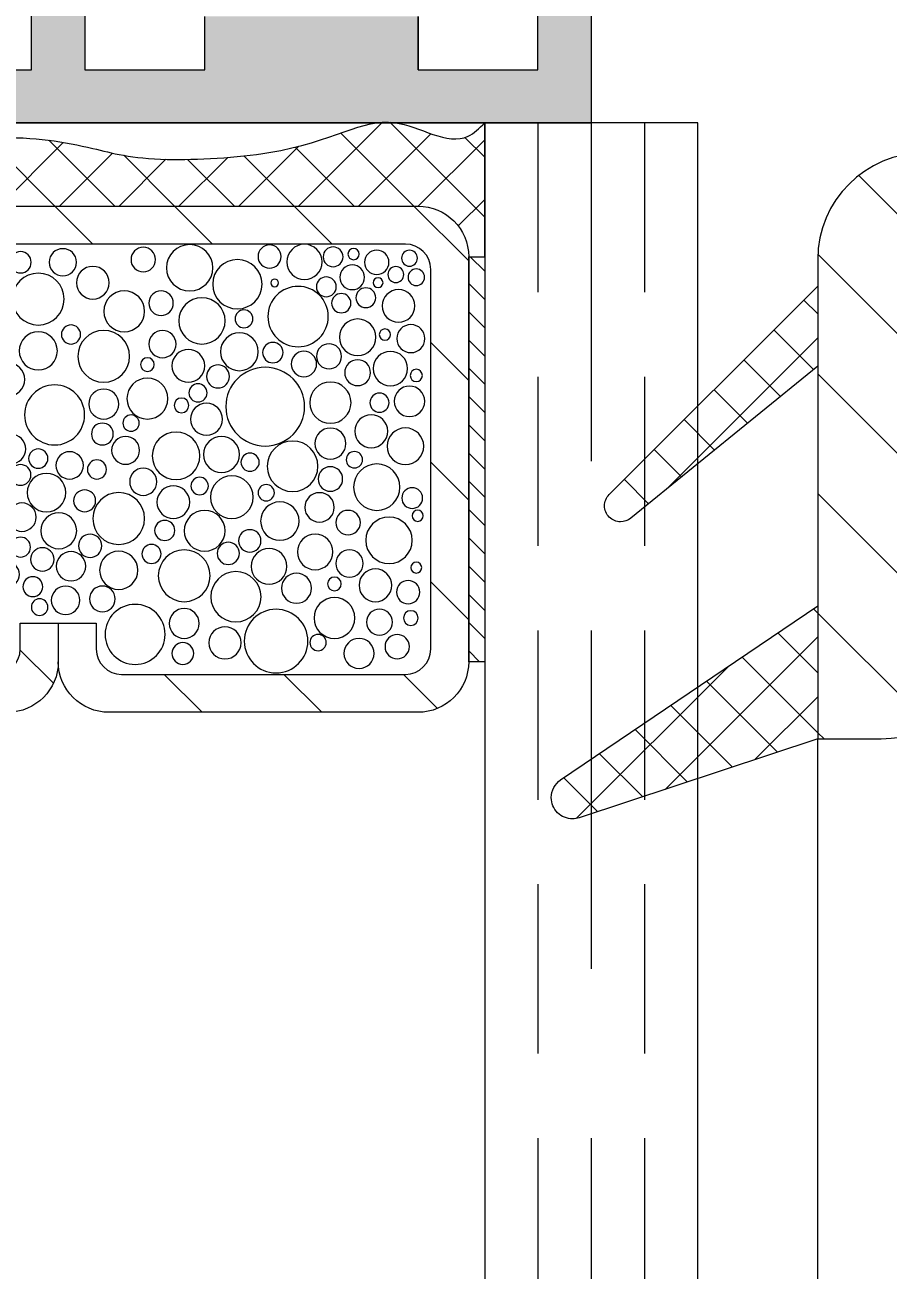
# Model space of a CAD drawing. Header units: millimetres. Extents: x -20000 to 230000, y -17405 to 25402.
# Drawn here: x 133588.12 to 133604.32, y -4200.24 to -4176.87 of the extents above; entities that cross this region are included whole.
import ezdxf

# ---------------------------------------------------------------- set-up
doc = ezdxf.new("R2010")
doc.units = ezdxf.units.MM
doc.header["$PDMODE"] = 35
doc.header["$PDSIZE"] = 0.5
doc.linetypes.add('CACHE', pattern=[9.524999999999999, 6.35, -3.175])
doc.layers.get('0').update_dxf_attribs({"lineweight": 13})
doc.layers.get('Defpoints').update_dxf_attribs({"true_color": 0xc2a584})
doc.layers.add('0 - Invisible', color=43, linetype='Continuous', lineweight=0, plot=False)
for name, color, linetype, lineweight in [('1 - Acier', 160, 'Continuous', 13), ('1 - Cotation', 32, 'Continuous', 13), ('1 - Joint', 7, 'Continuous', 13), ('1 - PVC', 7, 'Continuous', 13), ('1 - Silicone', 40, 'Continuous', 13), ('1 - Vitrage', 252, 'Continuous', 13)]:
    doc.layers.add(name, color=color, linetype=linetype, lineweight=lineweight)
doc.styles.add('Texte Poralu', font='tahomabd.ttf')
doc.dimstyles.new('100 - 1000', dxfattribs={"dimtxt": 15, "dimasz": 15, "dimexe": 5, "dimexo": 2.5, "dimgap": 8, "dimtad": 1, "dimdec": 1, "dimtxsty": 'Texte Poralu', "dimcen": 10, "dimazin": 0, "dimtfac": 1, "dimtdec": 1, "dimtmove": 0, "dimatfit": 3, "dimfxl": 1, "dimarcsym": 0})
doc.dimstyles.new('30 - 1000', dxfattribs={"dimtxt": 10, "dimasz": 10, "dimexe": 5, "dimexo": 2.5, "dimgap": 5, "dimtad": 1, "dimdec": 1, "dimtxsty": 'Texte Poralu', "dimcen": 5, "dimazin": 0, "dimtfac": 1, "dimtdec": 1, "dimtmove": 0, "dimatfit": 3, "dimfxl": 1, "dimarcsym": 0})
pattern_1 = [(45, (-2912.384163688289, -784.688370395525), (-0.561266007566822, 0.5612660075668221), []), (135, (-2912.384163688289, -784.688370395525), (-0.5612660075668221, -0.561266007566822), [])]

# ---------------------------------------------------------------- blocks, each defined once
blk = doc.blocks.new('*D953')
at = {"layer": 'Defpoints', "color": 0, "lineweight": -2, "transparency": 16777216}
blk.add_line((134840.0000000001, -3795.668358777184), (134875.9922766959, -3795.668358777184), dxfattribs=at)
at = {"layer": 'Defpoints', "color": 0, "transparency": 16777216}
for p in [(134837.5000000001, -3795.668358777184), (134837.5000000002, -3795.668358777184), (130000, -6005.668358777197)]:
    blk.add_point(p, dxfattribs=at)
at = {"layer": 'Defpoints', "color": 0, "transparency": 16777216, "insert": (134859.2461383481, -3785.463523317143), "char_height": 10, "attachment_point": 5, "style": 'Texte Poralu'}
blk.add_mtext('2210', dxfattribs=at)
blk = doc.blocks.new('*D954')
at = {"layer": 'Defpoints', "color": 0, "lineweight": -2, "transparency": 16777216}
blk.add_line((135120.0000000001, -3615.668358777184), (135155.9922766959, -3615.668358777184), dxfattribs=at)
at = {"layer": 'Defpoints', "color": 0, "transparency": 16777216}
for p in [(135117.5000000001, -3615.668358777184), (135117.5000000002, -3615.668358777184), (130000, -6005.668358777197)]:
    blk.add_point(p, dxfattribs=at)
at = {"layer": 'Defpoints', "color": 0, "transparency": 16777216, "insert": (135139.2461383481, -3605.460165358782), "char_height": 10, "attachment_point": 5, "style": 'Texte Poralu'}
blk.add_mtext('2390', dxfattribs=at)
blk = doc.blocks.new('*D955')
at = {"layer": 'Defpoints', "color": 0, "lineweight": -2, "transparency": 16777216}
blk.add_line((135420.0000000001, -3505.668358777199), (135455.9922766959, -3505.668358777199), dxfattribs=at)
at = {"layer": 'Defpoints', "color": 0, "transparency": 16777216}
for p in [(135417.5000000001, -3505.668358777199), (135417.5000000001, -3505.668358777199), (130000, -6005.668358777197)]:
    blk.add_point(p, dxfattribs=at)
at = {"layer": 'Defpoints', "color": 0, "transparency": 16777216, "insert": (135439.246138348, -3495.463523317158), "char_height": 10, "attachment_point": 5, "style": 'Texte Poralu'}
blk.add_mtext('2500', dxfattribs=at)
blk = doc.blocks.new('*D956')
at = {"layer": 'Defpoints', "color": 0, "lineweight": -2, "transparency": 16777216}
blk.add_line((134750.0000000001, -3805.668358777184), (134785.9922766962, -3805.668358777184), dxfattribs=at)
at = {"layer": 'Defpoints', "color": 0, "transparency": 16777216}
for p in [(134747.5000000001, -3805.668358777184), (134747.5000000005, -3805.668358777184), (130000, -6005.668358777197)]:
    blk.add_point(p, dxfattribs=at)
at = {"layer": 'Defpoints', "color": 0, "transparency": 16777216, "insert": (134769.2461383484, -3795.463523317144), "char_height": 10, "attachment_point": 5, "style": 'Texte Poralu'}
blk.add_mtext('2200', dxfattribs=at)
blk = doc.blocks.new('*D1790')
at = {"layer": '1 - Cotation', "color": 0, "lineweight": -2, "transparency": 16777216}
for p, q in [((133520.0000000001, -3805.668358777183), (133867.4999999999, -3805.668358777183)), ((133862.4999999999, -3820.668358777183), (133862.4999999999, -4391.267790660635)), ((133620, -4406.267790660635), (133867.4999999999, -4406.267790660635))]:
    blk.add_line(p, q, dxfattribs=at)
at = {"layer": '1 - Cotation', "color": 0, "transparency": 16777216}
for points in [[(133859.9999999999, -3820.668358777183), (133864.9999999999, -3820.668358777183), (133862.4999999999, -3805.668358777183)], [(133859.9999999999, -4391.267790660635), (133864.9999999999, -4391.267790660635), (133862.4999999999, -4406.267790660635)]]:
    blk.add_solid(points, dxfattribs=at)
at = {"layer": 'Defpoints', "color": 0, "transparency": 16777216}
for p in [(133517.5000000001, -3805.668358777183), (133617.5, -4406.267790660635), (133862.4999999999, -4406.267790660635)]:
    blk.add_point(p, dxfattribs=at)
at = {"layer": '1 - Cotation', "color": 0, "transparency": 16777216, "insert": (133846.9999999999, -4105.968074718888), "char_height": 15, "attachment_point": 5, "rotation": 90, "style": 'Texte Poralu'}
blk.add_mtext('H', dxfattribs=at)
blk = doc.blocks.new('Rehau - M86')
at = {"layer": '1 - PVC', "linetype": 'ByBlock'}
h = blk.add_hatch(dxfattribs=at)
h.set_pattern_fill('ANSI31', color=256, scale=0.5, style=0)
h.set_pattern_definition([(225, (-60, 0), (-1.122532015133644, 1.122532015133644), [])])
h.paths.add_polyline_path([(-46, 39.99474411166739), (-46, 36.00525588833261)], flags=17)
edge = h.paths.add_edge_path()
edge.add_ellipse((-1, -22), major_axis=(-0.7071067811921241, 0.707106781192124), ratio=0.9999999999842275, start_angle=134.9999999995482, end_angle=225.0000000004518, ccw=False)
edge.add_line((-1, -23), (-4.5, -23))
edge.add_ellipse((-4.5, -22.5), major_axis=(0.3535533905960619, 0.3535533905960619), ratio=0.9999999999842277, start_angle=134.9999999995482, end_angle=225.0000000004518, ccw=False)
edge.add_line((-5, -22.5), (-5, -20.29999999998836))
edge.add_line((-5, -20.29999999998836), (-2.69999999999709, -20.29999999998836))
edge.add_line((-2.69999999999709, -20.29999999998836), (-2.69999999999709, -16))
edge.add_ellipse((-3.69999999999709, -16), major_axis=(-0.7071067811882469, 0.707106781188247), ratio=0.999999999995193, start_angle=225.0000000001377, end_angle=314.9999999998623)
edge.add_line((-3.69999999999709, -15), (-8.311321888264501, -15))
edge.add_ellipse((-8.311321888264501, -16.5), major_axis=(-1.060660171791118, 1.060660171791119), ratio=0.999999999969725, start_angle=-45.00000000086733, end_angle=29.20892022759186)
edge.add_ellipse((-8.60000000000582, -16.41836086841067), major_axis=(0.8485281374378648, 0.8485281374378648), ratio=0.9999999999931847, start_angle=119.2089202271459, end_angle=160.0000000005443)
edge.add_line((-9.687569344445365, -16.92550278251292), (-9.468461064810981, -17.39538200449897))
edge.add_ellipse((-14, -19.50847331323894), major_axis=(3.53553390594986, 3.535533905949862), ratio=0.9999999999882672, start_angle=314.9999999996639, end_angle=340.0000000001348, ccw=False)
edge.add_line((-9, -19.50847331323894), (-9, -23))
edge.add_line((-9, -23), (-11.5, -23))
edge.add_line((-11.5, -23), (-11.18885338104155, -19.44357787136687))
edge.add_ellipse((-11.68695073008712, -19.40000000002328), major_axis=(0.3535533906137379, 0.3535533906137379), ratio=0.9999999998880984, start_angle=310.0000000002922, end_angle=405.0000000032057)
edge.add_line((-11.68695073008712, -18.90000000002328), (-25.21435921922966, -18.90000000002328))
edge.add_line((-25.21435921922966, -18.90000000002328), (-29.67437256508856, -18.5489893372287))
edge.add_line((-29.67437256508856, -18.5489893372287), (-30, -18.22336190228816))
edge.add_line((-30, -18.22336190228816), (-30.2781121028238, -18.50147400511196))
edge.add_line((-30.2781121028238, -18.50147400511196), (-46.42154090426629, -17.23095860442845))
edge.add_ellipse((-46.5, -18.22787593817338), major_axis=(0.7071067811943448, 0.7071067811943447), ratio=0.9999999999894165, start_angle=40.50000000001775, end_angle=134.9999999996968)
edge.add_line((-47.5, -18.22787593817338), (-47.5, -33.5))
edge.add_line((-47.5, -33.5), (-46, -33.5))
edge.add_line((-46, -33.5), (-46, -36.00525588833261))
edge.add_ellipse((-46.19999999999709, -36.00525588833261), major_axis=(-0.14142135623391, 0.1414213562339099), ratio=0.9999999998541926, start_angle=149.9999999951642, end_angle=225.0000000041771, ccw=False)
edge.add_line((-46.14823619098752, -36.19844105356606), (-47.24823619097879, -36.49318516528001))
edge.add_ellipse((-47.30000000000291, -36.29999999998836), major_axis=(0.1414213572516711, 0.1414213572516712), ratio=0.9999999973398075, start_angle=225.0000000762089, end_angle=240.00000006449142, ccw=False)
edge.add_ellipse((-47.30000000000291, -36.29999999998836), major_axis=(-0.1414213562423681, 0.1414213562423681), ratio=0.9999999999721166, start_angle=45.00000000079882, end_angle=134.9999999992012, ccw=False)
edge.add_line((-47.5, -36.29999999998836), (-47.5, -35.54999999998836))
edge.add_ellipse((-47.80000000000291, -35.54999999998836), major_axis=(0.2121320343639514, 0.2121320343639513), ratio=0.999999999920783, start_angle=314.9999999977306, end_angle=420.0000000006506)
edge.add_line((-47.87764571352454, -35.26022225210909), (-50.62940952254576, -35.99755514250137))
edge.add_ellipse((-50.5, -36.48051805567229), major_axis=(-0.3535533906139314, 0.3535533906139315), ratio=0.9999999999108365, start_angle=-30.00000000360394, end_angle=45.00000000255434)
edge.add_line((-51, -36.48051805567229), (-51, -39.51948194432771))
edge.add_ellipse((-50.5, -39.51948194432771), major_axis=(0.3535533906139314, 0.3535533906139314), ratio=0.9999999999108365, start_angle=134.9999999974457, end_angle=210.0000000036039)
edge.add_line((-50.62940952254576, -40.00244485749863), (-47.87764571352454, -40.73977774789091))
edge.add_ellipse((-47.80000000000291, -40.45000000001164), major_axis=(-0.2121320343639513, 0.2121320343639513), ratio=0.9999999999207831, start_angle=119.9999999993494, end_angle=225.0000000022694)
edge.add_line((-47.5, -40.45000000001164), (-47.5, -39.70000000001164))
edge.add_ellipse((-47.30000000000291, -39.70000000001164), major_axis=(0.1414213562524884, 0.1414213562524884), ratio=0.9999999999344461, start_angle=30.00000000313389, end_angle=134.999999998122, ccw=False)
edge.add_line((-47.24823619097879, -39.50681483471999), (-46.14823619098752, -39.80155894643394))
edge.add_ellipse((-46.19999999999709, -39.99474411166739), major_axis=(0.14142135623391, 0.14142135623391), ratio=0.9999999998541926, start_angle=314.9999999958229, end_angle=390.0000000048358, ccw=False)
edge.add_line((-46, -39.99474411166739), (-46, -43))
edge.add_line((-46, -43), (-47.5, -43))
edge.add_line((-47.5, -43), (-58.51763809019758, -40.04783277120441))
edge.add_ellipse((-58, -38.11598111863714), major_axis=(1.414213562388066, 1.414213562388067), ratio=0.9999999999619825, start_angle=134.9999999989109, end_angle=210.0000000010692, ccw=False)
edge.add_line((-60, -38.11598111863714), (-60, 38.11598111863714))
edge.add_ellipse((-58, 38.11598111863714), major_axis=(-1.414213562388067, 1.414213562388067), ratio=0.9999999999619822, start_angle=-30.000000001069225, end_angle=45.00000000108912, ccw=False)
edge.add_line((-58.51763809019758, 40.04783277120441), (-47.5, 43))
edge.add_line((-47.5, 43), (-46, 43))
edge.add_line((-46, 43), (-46, 39.99474411166739))
edge.add_ellipse((-46.19999999999709, 39.99474411166739), major_axis=(-0.141421356234328, 0.1414213562343279), ratio=0.9999999998736887, start_angle=149.9999999996747, end_angle=225.0000000036186, ccw=False)
edge.add_line((-46.14823619097297, 39.80155894643394), (-47.24823619097879, 39.50681483471999))
edge.add_ellipse((-47.30000000000291, 39.70000000001164), major_axis=(-0.1414213562524884, 0.1414213562524884), ratio=0.9999999999344462, start_angle=45.00000000187788, end_angle=149.9999999968662, ccw=False)
edge.add_line((-47.5, 39.70000000001164), (-47.5, 40.45000000001164))
edge.add_ellipse((-47.80000000000291, 40.45000000001164), major_axis=(0.2121320343639514, 0.2121320343639513), ratio=0.999999999920783, start_angle=314.9999999977306, end_angle=420.0000000006506)
edge.add_line((-47.87764571352454, 40.73977774789091), (-50.62940952254576, 40.00244485749863))
edge.add_ellipse((-50.5, 39.51948194432771), major_axis=(-0.3535533906139314, 0.3535533906139315), ratio=0.9999999999108365, start_angle=-30.00000000360394, end_angle=45.00000000255434)
edge.add_line((-51, 39.51948194432771), (-51, 36.48051805567229))
edge.add_ellipse((-50.5, 36.48051805567229), major_axis=(0.3535533906139314, 0.3535533906139314), ratio=0.9999999999108365, start_angle=134.9999999974457, end_angle=210.0000000036039)
edge.add_line((-50.62940952254576, 35.99755514250137), (-47.87764571352454, 35.26022225210909))
edge.add_ellipse((-47.80000000000291, 35.54999999998836), major_axis=(-0.2121320343639513, 0.2121320343639513), ratio=0.9999999999207831, start_angle=119.9999999993494, end_angle=225.0000000022694)
edge.add_line((-47.5, 35.54999999998836), (-47.5, 36.29999999998836))
edge.add_ellipse((-47.30000000000291, 36.29999999998836), major_axis=(-0.1414213562493122, 0.1414213562493121), ratio=0.9999999999975793, start_angle=-59.999999998552596, end_angle=45.00000000006929, ccw=False)
edge.add_line((-47.24823619097879, 36.49318516528001), (-46.14823619097297, 36.19844105356606))
edge.add_ellipse((-46.19999999999709, 36.00525588833261), major_axis=(0.141421356234328, 0.141421356234328), ratio=0.9999999998736885, start_angle=314.99999999638146, end_angle=390.0000000003254, ccw=False)
edge.add_line((-46, 36.00525588833261), (-46, 33.5))
edge.add_line((-46, 33.5), (-47.5, 33.5))
edge.add_line((-47.5, 33.5), (-47.5, 18.22787593817338))
edge.add_ellipse((-46.5, 18.22787593817338), major_axis=(-0.7071067811943446, 0.7071067811943447), ratio=0.9999999999894165, start_angle=45.0000000003032, end_angle=139.4999999999822)
edge.add_line((-46.42154090426629, 17.23095860442845), (-30.2781121028238, 18.50147400511196))
edge.add_line((-30.2781121028238, 18.50147400511196), (-30, 18.22336190228816))
edge.add_line((-30, 18.22336190228816), (-29.67437256508856, 18.5489893372287))
edge.add_line((-29.67437256508856, 18.5489893372287), (-25.21435921921511, 18.90000000002328))
edge.add_line((-25.21435921921511, 18.90000000002328), (-11.68695073008712, 18.90000000002328))
edge.add_ellipse((-11.68695073008712, 19.40000000002328), major_axis=(-0.3535533906133073, 0.3535533906133074), ratio=0.9999999999172023, start_angle=134.999999997628, end_angle=229.9999999987414)
edge.add_line((-11.188853381027, 19.44357787136687), (-11.5, 23))
edge.add_line((-11.5, 23), (-9, 23))
edge.add_line((-9, 23), (-9, 19.50847331323894))
edge.add_ellipse((-14, 19.50847331323894), major_axis=(-3.535533905949861, 3.53553390594986), ratio=0.9999999999882674, start_angle=199.9999999998652, end_angle=225.0000000003361, ccw=False)
edge.add_line((-9.468461064810981, 17.39538200449897), (-9.687569344445365, 16.92550278251292))
edge.add_ellipse((-8.60000000000582, 16.41836086841067), major_axis=(-0.8485281374378649, 0.8485281374378649), ratio=0.9999999999931846, start_angle=19.9999999994557, end_angle=60.79107977285408)
edge.add_ellipse((-8.311321888264501, 16.5), major_axis=(1.060660171791119, 1.060660171791119), ratio=0.999999999969725, start_angle=150.7910797724081, end_angle=225.0000000008673)
edge.add_line((-8.311321888264501, 15), (-3.69999999999709, 15))
edge.add_ellipse((-3.69999999999709, 16), major_axis=(0.7071067811882472, 0.7071067811882471), ratio=0.9999999999951927, start_angle=225.0000000001377, end_angle=314.9999999998623)
edge.add_line((-2.69999999999709, 16), (-2.69999999999709, 20.29999999998836))
edge.add_line((-2.69999999999709, 20.29999999998836), (-5, 20.29999999998836))
edge.add_line((-5, 20.29999999998836), (-5, 22.5))
edge.add_ellipse((-4.5, 22.5), major_axis=(-0.3535533905960621, 0.353553390596062), ratio=0.9999999999842275, start_angle=-45.00000000045179, end_angle=45.00000000045179, ccw=False)
edge.add_line((-4.5, 23), (-1, 23))
edge.add_ellipse((-1, 22), major_axis=(0.7071067811921238, 0.7071067811921239), ratio=0.9999999999842277, start_angle=314.99999999954815, end_angle=405.00000000045185, ccw=False)
edge.add_line((0, 22), (0, -22))
edge = h.paths.add_edge_path(flags=16)
edge.add_line((-2.69999999999709, 12.79999999998836), (-2.69999999999709, -12.79999999998836))
edge.add_line((-2.69999999999709, -12.79999999998836), (-4.19999999999709, -12.79999999998836))
edge.add_line((-4.19999999999709, -12.79999999998836), (-4.600000000005821, -12.79999999998836))
edge.add_line((-4.600000000005821, -12.79999999998836), (-4.600000000005821, -11.10929239919642))
edge.add_ellipse((-5.100000000005821, -11.10929239919642), major_axis=(0.3535533905960621, 0.353553390596062), ratio=0.9999999999842275, start_angle=314.9999999995482, end_angle=405.0000000004518)
edge.add_line((-5.100000000005821, -10.60929239919642), (-6.19999999999709, -10.60929239919642))
edge.add_line((-6.19999999999709, -10.60929239919642), (-6.19999999999709, -12.79999999998836))
edge.add_line((-6.19999999999709, -12.79999999998836), (-7.80000000000291, -12.79999999998836))
edge.add_line((-7.80000000000291, -12.79999999998836), (-7.80000000000291, -10.60929239919642))
edge.add_line((-7.80000000000291, -10.60929239919642), (-8.89999999999418, -10.60929239919642))
edge.add_ellipse((-8.89999999999418, -11.10929239919642), major_axis=(-0.3535533905960619, 0.3535533905960619), ratio=0.9999999999842277, start_angle=-45.00000000045184, end_angle=45.00000000045184)
edge.add_line((-9.39999999999418, -11.10929239919642), (-9.39999999999418, -12.96729565347778))
edge.add_ellipse((-8.30000000000291, -16.5), major_axis=(-2.616295090289926, 2.616295090289926), ratio=0.9999999997501818, start_angle=-27.70465537712132, end_angle=-10.41922157292278)
edge.add_line((-10.39999999999418, -13.45369075768394), (-10.39999999999418, -13.44591687317006))
edge.add_ellipse((-8.311321888264501, -16.5), major_axis=(2.616295090498981, 2.616295090498981), ratio=0.9999999999551596, start_angle=79.36810500502851, end_angle=119.2089202250607)
edge.add_ellipse((-8.60000000000582, -16.41836086841067), major_axis=(2.404163056184558, 2.404163056184558), ratio=0.9999999999801009, start_angle=119.2089202257699, end_angle=139.7515426134351)
edge.add_line((-11.98831512696052, -16.70000000001164), (-14.39999999999418, -16.70000000001164))
edge.add_line((-14.39999999999418, -16.70000000001164), (-14.39999999999418, -10.60929239919642))
edge.add_line((-14.39999999999418, -10.60929239919642), (-16, -10.60929239919642))
edge.add_line((-16, -10.60929239919642), (-16, -16.70000000001164))
edge.add_line((-16, -16.70000000001164), (-25.12792098381033, -16.70000000001164))
edge.add_line((-25.12792098381033, -16.70000000001164), (-26.64999999999418, -16.58020978351124))
edge.add_line((-26.64999999999418, -16.58020978351124), (-26.64999999999418, -13.95929239923134))
edge.add_ellipse((-30, -13.95929239923134), major_axis=(-2.36880771699234, 2.36880771699234), ratio=0.9999999999974665, start_angle=225.0000000000726, end_angle=314.9999999999274)
edge.add_ellipse((-30, -13.95929239923134), major_axis=(2.36880771699234, 2.36880771699234), ratio=0.9999999999974666, start_angle=45.00000000007257, end_angle=134.9999999999274)
edge.add_line((-33.35000000000582, -13.95929239923134), (-33.35000000000582, -16.05290834780317))
edge.add_line((-33.35000000000582, -16.05290834780317), (-48.03922954786685, -14.89684091042727))
edge.add_ellipse((-48, -14.39838224358391), major_axis=(0.3535533905894494, 0.3535533905894495), ratio=0.999999999973461, start_angle=134.9999999992397, end_angle=220.5000000002076, ccw=False)
edge.add_line((-48.5, -14.39838224358391), (-48.5, 14.39838224358391))
edge.add_ellipse((-48, 14.39838224358391), major_axis=(-0.3535533905894493, 0.3535533905894493), ratio=0.9999999999734612, start_angle=-40.50000000020759, end_angle=45.00000000076028, ccw=False)
edge.add_line((-48.03922954786685, 14.89684091042727), (-33.35000000000582, 16.05290834780317))
edge.add_line((-33.35000000000582, 16.05290834780317), (-33.35000000000582, 13.95929239923134))
edge.add_ellipse((-30, 13.95929239923134), major_axis=(-2.36880771699234, 2.36880771699234), ratio=0.9999999999974665, start_angle=45.00000000007257, end_angle=134.9999999999274)
edge.add_ellipse((-30, 13.95929239923134), major_axis=(2.36880771699234, 2.36880771699234), ratio=0.9999999999974666, start_angle=225.0000000000726, end_angle=314.9999999999274)
edge.add_line((-26.64999999999418, 13.95929239923134), (-26.64999999999418, 16.58020978351124))
edge.add_line((-26.64999999999418, 16.58020978351124), (-25.12792098379578, 16.70000000001164))
edge.add_line((-25.12792098379578, 16.70000000001164), (-16, 16.70000000001164))
edge.add_line((-16, 16.70000000001164), (-16, 10.60929239919642))
edge.add_line((-16, 10.60929239919642), (-14.39999999999418, 10.60929239919642))
edge.add_line((-14.39999999999418, 10.60929239919642), (-14.39999999999418, 16.70000000001164))
edge.add_line((-14.39999999999418, 16.70000000001164), (-11.98831512696052, 16.70000000001164))
edge.add_ellipse((-8.60000000000582, 16.41836086841067), major_axis=(-2.404163056184565, 2.404163056184565), ratio=0.9999999999800995, start_angle=40.24845738656494, end_angle=60.79107977423013)
edge.add_ellipse((-8.311321888264501, 16.5), major_axis=(-2.61629509049898, 2.61629509049898), ratio=0.9999999999551596, start_angle=60.79107977493928, end_angle=100.6318949949714)
edge.add_line((-10.39999999999418, 13.44591687317006), (-10.39999999999418, 13.45369075762574))
edge.add_ellipse((-8.30000000000291, 16.5), major_axis=(2.616295090405162, 2.616295090405162), ratio=0.9999999999488818, start_angle=190.4192215714094, end_angle=207.7046553724352)
edge.add_line((-9.39999999999418, 12.96729565347778), (-9.39999999999418, 11.10929239919642))
edge.add_ellipse((-8.89999999999418, 11.10929239919642), major_axis=(0.3535533905960621, 0.353553390596062), ratio=0.9999999999842275, start_angle=134.9999999995482, end_angle=225.0000000004518)
edge.add_line((-8.89999999999418, 10.60929239919642), (-7.80000000000291, 10.60929239919642))
edge.add_line((-7.80000000000291, 10.60929239919642), (-7.80000000000291, 12.79999999998836))
edge.add_line((-7.80000000000291, 12.79999999998836), (-6.19999999999709, 12.79999999998836))
edge.add_line((-6.19999999999709, 12.79999999998836), (-6.19999999999709, 10.60929239919642))
edge.add_line((-6.19999999999709, 10.60929239919642), (-5.100000000005821, 10.60929239919642))
edge.add_ellipse((-5.100000000005821, 11.10929239919642), major_axis=(-0.3535533905960619, 0.3535533905960619), ratio=0.9999999999842277, start_angle=134.9999999995482, end_angle=225.0000000004518)
edge.add_line((-4.600000000005821, 11.10929239919642), (-4.600000000005821, 12.79999999998836))
edge.add_line((-4.600000000005821, 12.79999999998836), (-4.19999999999709, 12.79999999998836))
edge.add_line((-4.19999999999709, 12.79999999998836), (-2.69999999999709, 12.79999999998836))
edge = h.paths.add_edge_path(flags=16)
edge.add_line((-28.25, 14.45929239923134), (-28.75, 13.95929239923134))
edge.add_line((-28.75, 13.95929239923134), (-28.30699953183648, 13.51629193103872))
edge.add_ellipse((-30, 13.95929239923134), major_axis=(1.237436867114472, 1.237436867114472), ratio=0.9999999999712863, start_angle=239.6635843831373, end_angle=300.33641561569965, ccw=False)
edge.add_line((-29.55699953183648, 12.26629193103872), (-30, 12.70929239923134))
edge.add_line((-30, 12.70929239923134), (-30.44300046816352, 12.26629193103872))
edge.add_ellipse((-30, 13.95929239923134), major_axis=(-1.237436867114472, 1.237436867114472), ratio=0.9999999999712861, start_angle=59.66358438430041, end_angle=120.3364156168627, ccw=False)
edge.add_line((-31.69300046816352, 13.51629193103872), (-31.25, 13.95929239923134))
edge.add_line((-31.25, 13.95929239923134), (-31.75, 14.45929239923134))
edge.add_line((-31.75, 14.45929239923134), (-31.75, 15.71663583285408))
edge.add_ellipse((-31.25, 15.71663583285408), major_axis=(0.3535533906229087, 0.3535533906229088), ratio=0.9999999999101233, start_angle=49.50000000256318, end_angle=134.9999999974252, ccw=False)
edge.add_line((-31.28922954786685, 16.21509449975565), (-30.82214247991215, 16.2518550492241))
edge.add_line((-30.82214247991215, 16.2518550492241), (-30.47284944205603, 15.84288544737501))
edge.add_ellipse((-30.16868705581874, 16.10266466671601), major_axis=(0.2828427124757077, 0.2828427124757077), ratio=0.9999999999774104, start_angle=175.5000000011237, end_angle=283.5000000021972)
edge.add_line((-29.82763099006843, 15.89366524084471), (-29.54661527001008, 16.35224121774081))
edge.add_line((-29.54661527001008, 16.35224121774081), (-28.78922954786685, 16.41184876678744))
edge.add_ellipse((-28.75, 15.91339009994408), major_axis=(-0.3535533905872667, 0.3535533905872666), ratio=0.9999999999868632, start_angle=225.0000000003764, end_angle=319.50000000017167, ccw=False)
edge.add_line((-28.25, 15.91339009994408), (-28.25, 14.45929239923134))
edge = h.paths.add_edge_path(flags=16)
edge.add_line((-28.30699953183648, -13.51629193103872), (-28.75, -13.95929239923134))
edge.add_line((-28.75, -13.95929239923134), (-28.25, -14.45929239923134))
edge.add_line((-28.25, -14.45929239923134), (-28.25, -15.91339009994408))
edge.add_ellipse((-28.75, -15.91339009994408), major_axis=(0.3535533905872667, 0.3535533905872668), ratio=0.999999999986863, start_angle=220.4999999998283, end_angle=314.99999999962364, ccw=False)
edge.add_line((-28.78922954786685, -16.41184876678744), (-29.54661527001008, -16.35224121774081))
edge.add_line((-29.54661527001008, -16.35224121774081), (-29.82763099006843, -15.89366524084471))
edge.add_ellipse((-30.16868705581874, -16.10266466671601), major_axis=(-0.2828427124757077, 0.2828427124757077), ratio=0.9999999999774103, start_angle=256.4999999978028, end_angle=364.4999999988763)
edge.add_line((-30.47284944205603, -15.84288544737501), (-30.82214247991215, -16.2518550492241))
edge.add_line((-30.82214247991215, -16.2518550492241), (-31.28922954786685, -16.21509449975565))
edge.add_ellipse((-31.25, -15.71663583285408), major_axis=(-0.3535533906229087, 0.3535533906229087), ratio=0.9999999999101236, start_angle=45.00000000257478, end_angle=130.4999999974369, ccw=False)
edge.add_line((-31.75, -15.71663583285408), (-31.75, -14.45929239923134))
edge.add_line((-31.75, -14.45929239923134), (-31.25, -13.95929239923134))
edge.add_line((-31.25, -13.95929239923134), (-31.69300046816352, -13.51629193103872))
edge.add_ellipse((-30, -13.95929239923134), major_axis=(1.237436867114472, 1.237436867114472), ratio=0.9999999999712863, start_angle=59.66358438313728, end_angle=120.3364156156996, ccw=False)
edge.add_line((-30.44300046816352, -12.26629193103872), (-30, -12.70929239923134))
edge.add_line((-30, -12.70929239923134), (-29.55699953183648, -12.26629193103872))
edge.add_ellipse((-30, -13.95929239923134), major_axis=(-1.237436867114472, 1.237436867114472), ratio=0.9999999999712861, start_angle=239.6635843843004, end_angle=300.33641561686267, ccw=False)
h.paths.add_polyline_path([(-49.69999999999709, 0.5), (-57.30000000000291, 0.5), (-57.30000000000291, 15.22540405637119), (-57.30000000000291, 23), (-49.69999999999709, 23)], flags=16)
edge = h.paths.add_edge_path(flags=16)
edge.add_line((-49.69999999999709, 24), (-57.30000000000291, 24))
edge.add_line((-57.30000000000291, 24), (-57.30000000000291, 37.57885222707409))
edge.add_line((-57.30000000000291, 37.57885222707409), (-53.19999999999709, 38.67744391603628))
edge.add_line((-53.19999999999709, 38.67744391603628), (-53.19999999999709, 36.48051805567229))
edge.add_ellipse((-50.5, 36.48051805567229), major_axis=(-1.909188309225151, 1.909188309225151), ratio=0.9999999999968202, start_angle=45.00000000009109, end_angle=120.0000000000855)
edge.add_line((-51.19881142178201, 33.87251832464244), (-49.69999999999709, 33.4709130146075))
edge.add_line((-49.69999999999709, 33.4709130146075), (-49.69999999999709, 24))
h.paths.add_polyline_path([(-49.69999999999709, -0.5), (-49.69999999999709, -23), (-57.30000000000291, -23), (-57.30000000000291, -15.22540405637119), (-57.30000000000291, -0.5)], flags=16)
edge = h.paths.add_edge_path(flags=16)
edge.add_line((-49.69999999999709, -24), (-49.69999999999709, -33.4709130146075))
edge.add_line((-49.69999999999709, -33.4709130146075), (-51.19881142178201, -33.87251832464244))
edge.add_ellipse((-50.5, -36.48051805567229), major_axis=(1.909188309225152, 1.909188309225152), ratio=0.9999999999968199, start_angle=59.99999999991445, end_angle=134.9999999999089)
edge.add_line((-53.19999999999709, -36.48051805567229), (-53.19999999999709, -38.67744391603628))
edge.add_line((-53.19999999999709, -38.67744391603628), (-57.30000000000291, -37.57885222707409))
edge.add_line((-57.30000000000291, -37.57885222707409), (-57.30000000000291, -24))
edge.add_line((-57.30000000000291, -24), (-49.69999999999709, -24))
blk = doc.blocks.new('*U846')
blk.add_blockref('Rehau - M86', (0, 200))
blk = doc.blocks.new('*U291')
at = {"layer": '1 - Acier'}
h = blk.add_hatch(dxfattribs=at)
h.set_pattern_fill('ANSI31', color=256, scale=0.5, style=0)
h.set_pattern_definition([(45, (-53.19801074219868, 0), (-1.122532015133644, 1.122532015133644), [])])
h.paths.add_polyline_path([(-1.1875, 10.3477518648142, -0.4142135623730951), (-0.7124999999941792, 9.872751864837483), (-0.7124999999941792, 9.38908773806179), (0, 9.38908773806179), (0, 10.11025186482584, 0.4142135623730951), (-0.9499999999970896, 11.06025186483748), (-6.75, 11.06025186483748, 0.4142135623730951), (-7.69999999999709, 10.11025186482584), (-7.69999999999709, 2.510251864849124, 0.4142135623730951), (-6.75, 1.560251864837483), (6.75, 1.560251864837483, 0.4142135623730951), (7.69999999999709, 2.510251864849124), (7.69999999999709, 10.11025186482584, 0.4142135623730951), (6.75, 11.06025186483748), (0.9499999999970896, 11.06025186483748, 0.4142135623730951), (0, 10.11025186482584), (0, 9.38908773806179), (0.7124999999941792, 9.38908773806179), (0.7124999999941792, 9.872751864837483, -0.4142135623730951), (1.1875, 10.3477518648142), (6.51249999999709, 10.3477518648142, -0.4142135623730951), (6.98750000000291, 9.872751864837483), (6.98750000000291, 2.747751864837483, -0.4142135623730951), (6.51249999999709, 2.272751864860766), (-6.51249999999709, 2.272751864860766, -0.4142135623730951), (-6.98750000000291, 2.747751864837483), (-6.98750000000291, 9.872751864837483, -0.4142135623730951), (-6.51249999999709, 10.3477518648142)])
at = {"layer": '1 - Silicone'}
h = blk.add_hatch(dxfattribs=at)
h.set_pattern_fill('ANSI31', color=256, scale=3, style=0)
h.set_pattern_definition([(135, (89.459622366252, 19.91780985944206), (0.2651650429449553, 0.2651650429449554), [])])
h.paths.add_polyline_path([(-8, 2.510251864849124), (-7.69999999999709, 2.510251864849124), (-7.69999999999709, 10.11025186482584), (-8, 10.11025186482584)])
h = blk.add_hatch(dxfattribs=at)
h.set_pattern_fill('ANSI31', color=256, scale=3, style=0)
h.set_pattern_definition([(45, (-89.459622366252, 19.91780985944206), (-0.2651650429449553, 0.2651650429449554), [])])
h.paths.add_polyline_path([(8, 10.11025186482584), (7.69999999999709, 10.11025186482584), (7.69999999999709, 2.510251864849124), (8, 2.510251864849124)])
h = blk.add_hatch(dxfattribs=at)
h.set_pattern_fill('ANSI37', color=256, scale=0.25, style=0)
h.set_pattern_definition([(45, (-53.19801074219868, 0), (-0.561266007566822, 0.5612660075668221), []), (135, (-53.19801074219868, 0), (-0.5612660075668221, -0.561266007566822), [])])
edge = h.paths.add_edge_path()
edge.add_arc((-6.749999999992724, 2.510251864841848), 0.9500000000043655, 179.9999999995612, 269.99999999956117, ccw=False)
edge.add_line((-7.69999999999709, 2.510251864849124), (-8, 2.510251864849124))
edge.add_line((-8, 2.510251864849124), (-8, 0))
edge.add_spline(control_points=[(-8, 0), (-7.749158888022066, 0.2996287426212803), (-7.065668919633026, 1.116054878686555), (-5.050182198901894, 0.7290615459787659), (-1.226558868540451, 0.1279857424087822), (0.4831784656707896, 0.4120076916296966), (1.645613551969291, 0.7486455142498016), (4.917681798557169, 0.5669472817680798), (6.112650846815086, -0.4317161049693823), (7.446598670867388, 0.541274897637777), (7.900112834409811, 0.09769838355714455), (8, 0)], knot_values=[0, 0, 0, 0, 1.112924404751499, 3.032488016889314, 5.381324647368125, 7.006547889452079, 8.100712161957654, 8.980185514189818, 10.78481852566003, 12.19025272182816, 12.5872383566303, 12.5872383566303, 12.5872383566303, 12.5872383566303], degree=3, periodic=0)
edge.add_line((8, -1.313833515139207e-16), (8, 2.510251864849124))
edge.add_line((8, 2.510251864849124), (7.69999999999709, 2.510251864849124))
edge.add_arc((6.749999999992724, 2.510251864841848), 0.9500000000043655, -89.99999999956123, 4.3877435018657707e-10, ccw=False)
edge.add_line((6.75, 1.560251864837483), (-6.75, 1.560251864837483))
at = {"layer": '0 - Invisible'}
for p, q in [((-8, 2.510251864849124), (-8, 0)), ((8, 2.510251864849124), (8, -1.307277034172193e-16))]:
    blk.add_line(p, q, dxfattribs=at)
at = {"layer": '1 - Acier'}
blk.add_lwpolyline([(0, 9.38908773806179), (0, 10.11025186482584, 0.414213562373095), (-0.9499999999970896, 11.06025186483748), (-6.75, 11.06025186483748, 0.414213562373095), (-7.69999999999709, 10.11025186482584), (-7.69999999999709, 2.510251864849124, 0.414213562373095), (-6.75, 1.560251864837483), (6.75, 1.560251864837483, 0.414213562373095), (7.69999999999709, 2.510251864849124), (7.69999999999709, 10.11025186482584, 0.414213562373095), (6.75, 11.06025186483748), (0.9499999999970896, 11.06025186483748, 0.414213562373095), (0, 10.11025186482584)], format="xyb", dxfattribs=at)
blk.add_lwpolyline([(0.7124999999941792, 9.38908773806179), (0.7124999999941792, 9.872751864837483, -0.414213562373095), (1.1875, 10.3477518648142), (6.51249999999709, 10.3477518648142, -0.414213562373095), (6.98750000000291, 9.872751864837483), (6.98750000000291, 2.747751864837483, -0.414213562373095), (6.51249999999709, 2.272751864860766), (-6.51249999999709, 2.272751864860766, -0.414213562373095), (-6.98750000000291, 2.747751864837483), (-6.98750000000291, 9.872751864837483, -0.414213562373095), (-6.51249999999709, 10.3477518648142), (-1.1875, 10.3477518648142, -0.414213562373095), (-0.7124999999941792, 9.872751864837483), (-0.7124999999941792, 9.38908773806179)], format="xyb", close=True, dxfattribs=at)
at = {"layer": '1 - PVC'}
for centre, radius in [((-3.704551276110578, 10.13459974146099), 0.1706840304579873), ((4.086012864951044, 9.723909323860426), 0.5965953680038724), ((-4.729942031975952, 10.08358506078366), 0.1304911944690592), ((-4.331740212684963, 9.965691577497637), 0.2186615354125711), ((-2.9942533528083, 9.836914076586254), 0.4350627535295644), ((-2.115735816900269, 9.827806057000998), 0.2860947211152762), ((-1.424754199746531, 10.03242908604443), 0.23174295410294), ((1.441539900013595, 9.597604605660308), 0.5630221853439252), ((2.33725677941402, 9.95569526887266), 0.2047352622431617), ((3.126904186618049, 9.7572517155495), 0.3023552766260995), ((5.642444611657993, 9.955695558921434), 0.2826706941264143), ((6.359018029499566, 9.827806057000998), 0.2288759560871696), ((-6.137497066985816, 9.444137261423748), 0.5630221853439252), ((-5.241780187585391, 9.8022279246361), 0.2047352622431617), ((-3.849088644201402, 9.547813578421483), 0.2933412438399373), ((4.87468716406147, 9.751072239887435), 0.153551232507084), ((-4.704349802937941, 9.597604895650875), 0.153551232507084), ((-4.322448524762876, 9.564384946745122), 0.159941097440524), ((-1.322386568615912, 9.572027053276543), 0.1491651863775305), ((-0.9640996455273125, 9.64876058039954), 0.1638331219848229), ((2.362849008452031, 9.392981576675083), 0.2815106643214449), ((5.181790057424223, 9.290669917187188), 0.3838787237936003), ((6.026323335448978, 9.367403734300751), 0.2427728045124336), ((-5.21618795854738, 9.239514232438523), 0.2815106643214449), ((-4.386974135530181, 8.961626380507369), 0.4350627535295644), ((-3.321527250576764, 8.959829485131195), 0.479233124035237), ((-2.397246909575188, 9.13720257289242), 0.3838787237936003), ((-1.655081691031228, 9.265092074812856), 0.2303274912864026), ((3.331837526406161, 8.89254573659855), 0.4718566315283974), ((6.61493732148665, 9.290669917187188), 0.1378062042965978), ((-1.092059505681391, 9.060469045769423), 0.286121301862599), ((-0.3498938587872544, 9.086046888143755), 0.1556669747409229), ((0.1363524961197982, 8.958157386281528), 0.2671750342862675), ((0.8273341132880887, 8.932579253916629), 0.241396616526147), ((-0.477853290605708, 8.702378382557072), 0.1863038658380646), ((2.362849008452031, 8.497754773590714), 0.4862459265646066), ((4.469553095346782, 8.732422394386958), 0.2818196533036593), ((5.949547505020746, 8.676800250192173), 0.3071028933647995), ((6.563753291746252, 8.8046897520544), 0.2186426451905882), ((-5.21618795854738, 8.344287429295946), 0.4862459265646066), ((-1.629489461993217, 8.523332905955613), 0.3071028933647995), ((-0.9640996455273125, 8.472177221206948), 0.2359395261562955), ((1.134437006650842, 8.395443404093385), 0.3582869231007635), ((3.954380619048607, 8.321133011661004), 0.3351559899443361), ((5.181790057424223, 8.65122240781784), 0.1279594318143609), ((-6.444599960363121, 8.241976059798617), 0.3582869231007635), ((-4.171716697979718, 8.227095487731276), 0.2791177461331245), ((-2.859523877559695, 8.382427108968841), 0.2228452763525326), ((-2.397246909575188, 8.49775506358128), 0.1279594318143609), ((0.2387201272504171, 8.318709586921614), 0.2756123009411156), ((5.463301150099142, 8.267553612182382), 0.2559188636287217), ((6.717304952602717, 8.344287719286513), 0.1023676311216377), ((-3.535752278345171, 7.988507714733714), 0.2815984581081064), ((-2.115735816900269, 8.114086267945822), 0.2559188636287217), ((-0.2987102574115852, 8.190820085059386), 0.2200702266678735), ((1.748642793376348, 8.08850842557149), 0.1791434615503249), ((3.189364977821242, 8.077753517689416), 0.2094311075041148), ((4.819023803225718, 8.050400777196046), 0.333805417815091), ((6.205466368643101, 7.832729421847034), 0.4350627535295644), ((-5.830394173623063, 7.93504108133493), 0.1791434615503249), ((-2.79809549608035, 7.68063964281464), 0.3971609110899639), ((-1.373570598356309, 7.679262077610474), 0.4350627535295644), ((-0.7081807818904053, 7.960619213699829), 0.1863042777245166), ((0.008393064315896481, 7.653684235236142), 0.3366046100935174), ((0.5970070503390161, 7.93504108133493), 0.2186426451905882), ((2.74672730389284, 7.653683945187367), 0.3838787237934866), ((3.592520993843209, 7.843158845498692), 0.2104071936765576), ((-6.444599960363121, 7.27001572959125), 0.4862463549151244), ((-5.53449759731302, 7.571228680782951), 0.2767394945523292), ((-4.832309663106571, 7.500216600950807), 0.3838787237934866), ((-4.218175137764774, 7.727159267175011), 0.1299664162407809), ((1.134437006650842, 7.423483073827811), 0.4862463549151244), ((1.996931690897327, 7.647097596054664), 0.1894763028313595), ((4.157249139272608, 7.47180047078291), 0.3608901064208443), ((5.437709349411307, 7.500216600950807), 0.2303270629358849), ((-3.886255396006163, 7.117213119461667), 0.4350627535295644), ((-2.141327617588104, 7.346749256714247), 0.2303270629358849), ((-0.6825889812025707, 7.397905231453478), 0.2671755278788019), ((4.902132789895404, 7.214644779072842), 0.276379983369832), ((-5.420923649144243, 6.963080751127563), 0.3071033217153172), ((-0.2219344269833528, 6.937502908753231), 0.3619205064893056), ((0.4946389908727724, 7.090970252989791), 0.2062435416014411), ((2.158113317855168, 7.116548095364124), 0.3071033217153172), ((3.256471613014583, 7.021778010268463), 0.400980866707926), ((5.975139305708581, 6.835191249207128), 0.4350623251790466), ((6.742896753290552, 7.372327389079146), 0.1054638133756591), ((-2.951408347231336, 6.556981076748343), 0.6020465559035129), ((-2.227172892075032, 6.892002234148094), 0.1318541994003092), ((-1.60389766129083, 6.681723904970568), 0.4350623251790466), ((-1.015283675253158, 6.937502908753231), 0.1791434615504386), ((3.9012115157675, 6.939520133717451), 0.1532058727340186), ((6.640529122174485, 7.039814568241127), 0.1948857575772109), ((-5.983945406129351, 6.579412245482672), 0.2557790037435552), ((-0.7081807818904053, 6.604990087857004), 0.1948857575772109), ((1.59509156087006, 6.732879589719232), 0.2557790037435552), ((2.651479486492462, 6.813138493278529), 0.1641885285907497), ((4.396252001519315, 6.443177703855326), 0.4744361557911534), ((5.105014226995991, 6.681723904970568), 0.2303270629358849), ((-6.546967591479188, 6.323633241758216), 0.2571943040343269), ((-5.113820327431313, 6.374789216497447), 0.23174295410294), ((-4.47402274000342, 6.528256560734008), 0.2303270629358849), ((0.2131283265480306, 6.425944901246112), 0.2571938778071938), ((0.7249664821574697, 6.502678718359675), 0.1791434615504386), ((2.209297347595566, 6.246899714635219), 0.4469304678795466), ((3.061862370930612, 6.22275853951578), 0.337742012793532), ((-3.968331972893793, 6.23294094656012), 0.1887313055500331), ((-0.8873242434492568, 6.119010212772992), 0.2756125910329357), ((-0.375485659489641, 6.298055399383884), 0.1809598086996435), ((1.262396438454743, 6.144588055147324), 0.2609819688968519), ((3.598715452477336, 6.366909478529124), 0.170778152640939), ((5.556164380570408, 6.320589509210549), 0.1540978381924135), ((6.512569690356031, 6.067854237975553), 0.3442194640872885), ((-4.704349802937941, 6.016698553226888), 0.1378060966446493), ((-2.064552215510048, 5.88880905136466), 0.3664117266817788), ((-1.399162399044144, 5.965542578487657), 0.1618488378225483), ((5.105014226995991, 6.016698553226888), 0.2917816469250122), ((5.872771674592514, 5.786497391876765), 0.3091993208051624), ((-6.137497066985816, 5.479562413413078), 0.5630221853439252), ((-5.241780187585391, 5.837653076625429), 0.2047352622431617), ((-3.870769249391742, 5.649349264160264), 0.3699154485080606), ((-0.06838276612688787, 5.479562413413078), 0.5630221853439252), ((0.8273341132880887, 5.837653076625429), 0.2047352622431617), ((2.781046912888996, 5.559704151150072), 0.2986839400837198), ((3.882628139865119, 5.323911548708566), 0.7389233036374208), ((-4.704349802937941, 5.633030047640204), 0.153551232507084), ((-2.983929255104158, 5.562898631789722), 0.2770954557032161), ((-1.040875475955545, 5.607451915275306), 0.2201093012692652), ((1.364764497935539, 5.633030047640204), 0.153551232507084), ((5.105014226995991, 5.249361252004746), 0.3872722664144502), ((-5.21618795854738, 5.274939384369645), 0.2815106643214449), ((-4.370971784053836, 4.975713158666622), 0.4350627535295644), ((-2.397246909575188, 5.17262772488175), 0.3838787237936003), ((-1.527121830862598, 5.249361252004746), 0.3091993208051624), ((0.8529263423261, 5.274939384369645), 0.2815106643214449), ((1.671867391298292, 5.17262772488175), 0.3838787237936003), ((2.311664978726185, 5.300517226743978), 0.1378060966446493), ((6.026323335448978, 5.249361252004746), 0.1791430331998072), ((6.589345092434087, 5.223783409630414), 0.2861213537115745), ((-3.243580312817357, 4.9579438600922), 0.3418810529800306), ((2.622055807965808, 5.065358271676814), 0.1704230043335194), ((-0.938507844824926, 4.814537061669398), 0.3091993208051624), ((2.996820555301383, 4.757090889674146), 0.2163009530602672), ((5.61685238260543, 4.68664755980717), 0.2427727128522347), ((6.231058597681113, 4.609913742635399), 0.3236971775936311), ((-5.21618795854738, 4.379712581285276), 0.4862459265646066), ((-3.795403336058371, 4.547453097504331), 0.2018763355555447), ((-1.629489461993217, 4.558758057886735), 0.3071028933647995), ((0.8529263423261, 4.379712581285276), 0.4862459265646066), ((2.439624838880263, 4.558758057886735), 0.3071028933647995), ((4.608928414585534, 4.523694147734204), 0.2385236552073018), ((6.717304952602717, 4.737803244555835), 0.1144380428609179), ((-6.444599960363121, 4.277401211787947), 0.3582869231007635), ((-3.07942715898389, 3.916942480660509), 0.6303294889695862), ((-2.397246909575188, 4.533180215512402), 0.1279594318143609), ((-0.375485659489641, 4.277401211787947), 0.3582869231007635), ((1.671867391298292, 4.533180215512402), 0.1279594318143609), ((3.39842795667937, 4.293691541446606), 0.3549027851979092), ((4.026133098173887, 4.309264634590363), 0.1920535013713769), ((5.079422426308156, 4.379712581285276), 0.2359395890329825), ((-4.163973624701612, 3.994408636237495), 0.3807645178774328), ((-2.115735816900269, 4.149511419935152), 0.2559188636287217), ((1.953378483973211, 4.149511419935152), 0.2559188636287217), ((5.61685238260543, 4.021621918072924), 0.3433143821181857), ((6.61493732148665, 4.047200050437823), 0.2634507176108702), ((-5.830394173623063, 3.97046623332426), 0.1791434615503249), ((-1.373570598356309, 3.714687229541596), 0.4350627535295644), ((0.2387201272504171, 3.97046623332426), 0.1791434615503249), ((2.69554370251717, 3.714687229541596), 0.4350627535295644), ((4.499492978735361, 3.632633703469764), 0.5666972293700361), ((6.128690966565046, 3.97046623332426), 0.1055147284599594), ((-6.444599960363121, 3.30544088158058), 0.4862463549151244), ((-4.832309663106571, 3.535641752940137), 0.3838787237934866), ((-0.375485659489641, 3.30544088158058), 0.4862463549151244), ((1.236804637766909, 3.535641752940137), 0.3838787237934866), ((3.484117967775092, 3.675759192148689), 0.1674285200812467), ((6.384609830187401, 3.433330383442808), 0.3071028933646858), ((-3.879544732451905, 3.117324044811539), 0.4219539562993267), ((-2.141327617588104, 3.382174408703577), 0.2303270629358849), ((1.927786683270824, 3.382174408703577), 0.2303270629358849), ((5.309749489242677, 3.382174408703577), 0.1809602327496846), ((-5.420923649144243, 2.998505903058685), 0.3071033217153172), ((0.6481906517292373, 2.998505903058685), 0.3071033217153172), ((3.360228795092553, 3.026281346479664), 0.4631901307601599), ((5.770404043461895, 3.279862749215681), 0.1863043573527316), ((-2.778479710395914, 3.144277475221315), 0.1121041950472819), ((-2.213751565024722, 2.942825539706973), 0.2027216166904365), ((-1.60389766129083, 2.717149056959897), 0.4350623251790466), ((2.46521663958265, 2.717149056959897), 0.4350623251790466), ((4.060202620690688, 3.001524121500552), 0.07247477959026583), ((5.028238396567758, 3.075239720230456), 0.1863042777245166), ((5.514484751489363, 2.89619424357079), 0.2317433478286518), ((6.000731106396415, 2.998505903058685), 0.09225758446010592), ((6.717304952602717, 2.89619424357079), 0.1556669747410257), ((-5.983945406129351, 2.614837397472002), 0.2557790037435552), ((-3.242547903035302, 2.856374907307327), 0.1705832651466646), ((-2.695370723726228, 2.665704343962716), 0.3427093886289571), ((-0.7081807818904053, 2.614837397472002), 0.1998345246477051), ((0.08516889474412892, 2.614837397472002), 0.2557790037435552), ((4.618736307427753, 2.607205417181831), 0.330207592204367), ((5.975139305708581, 2.614837397472002), 0.2288759560871696), ((6.333426228811732, 2.845038558822125), 0.1492033859373313), ((-5.102950312546454, 2.466648268920835), 0.1249587126026353), ((-4.47402274000342, 2.563681712723337), 0.2303270629358849), ((-3.576532464358024, 2.47403550540912), 0.1654692380745701), ((1.59509156087006, 2.563681712723337), 0.2303270629358849), ((3.964704716752749, 2.506379621918313), 0.2172924322320502), ((5.156198256736388, 2.512525737984106), 0.186304357352841), ((6.589345092434087, 2.538103580358438), 0.1492039024407745), ((5.540076980527374, 2.461370053235441), 0.1055147284599594)]:
    blk.add_circle(centre, radius, dxfattribs=at)
at = {"layer": '1 - Silicone'}
for points in [[(-8, 10.11025186482584), (-7.69999999999709, 10.11025186482584), (-7.69999999999709, 2.510251864849124), (-8, 2.510251864849124)], [(8, 10.11025186482584), (7.69999999999709, 10.11025186482584), (7.69999999999709, 2.510251864849124), (8, 2.510251864849124)]]:
    blk.add_lwpolyline(points, close=True, dxfattribs=at)
blk.add_open_spline([(-8, 0), (-7.749158888022066, 0.2996287426212803), (-7.065668919633026, 1.116054878686555), (-5.050182198901894, 0.7290615459787659), (-1.226558868540451, 0.1279857424087822), (0.4831784656707896, 0.4120076916296966), (1.645613551969291, 0.7486455142498016), (4.917681798557169, 0.5669472817680798), (6.112650846815086, -0.4317161049693823), (7.446598670867388, 0.541274897637777), (7.900112834409811, 0.09769838355714455), (8, 0)], degree=3, knots=[0, 0, 0, 0, 1.112924404751499, 3.032488016889314, 5.381324647368125, 7.006547889452079, 8.100712161957654, 8.980185514189818, 10.78481852566003, 12.19025272182816, 12.5872383566303, 12.5872383566303, 12.5872383566303, 12.5872383566303], dxfattribs=at)
blk = doc.blocks.new('Rehau - Doucine 16.5x18')
at = {"layer": '1 - Joint', "linetype": 'ByBlock'}
h = blk.add_hatch(dxfattribs=at)
h.set_pattern_fill('ANSI37', color=256, scale=0.25, style=0)
h.set_pattern_definition(pattern_1)
h.paths.add_polyline_path([(-8.50000000000091, 15.5), (-8.50000000000091, 18), (-12.97440279778539, 19.47977011835519, 0.08001909372935286), (-13.10000000000036, 19.5, 0.4142135623730951), (-13.50000000000091, 19.09999999999991, 0.2487699381560555), (-13.32437368451883, 18.76885584755973)])
h = blk.add_hatch(dxfattribs=at)
h.set_pattern_fill('ANSI37', color=256, scale=0.25, style=0)
h.set_pattern_definition(pattern_1)
h.paths.add_polyline_path([(-8.50000000000091, 9.5), (-8.50000000000091, 11), (-12.01064041157342, 13.85695043761029, 0.6317989102153458), (-12.50000000000045, 13.62426406871191, 0.1989123673792611), (-12.41213203435655, 13.41213203435609)])
at = {"layer": '1 - PVC', "linetype": 'ByBlock'}
h = blk.add_hatch(dxfattribs=at)
h.set_pattern_fill('ANSI31', color=256, scale=0.5, style=0)
h.set_pattern_definition([(45, (-2912.384163688289, -784.688370395525), (-1.122532015133644, 1.122532015133644), [])])
h.paths.add_polyline_path([(-3.000000000000455, 7, -0.4142135623732283), (-2.5, 6.5), (-2.499999999999545, 0), (0, 0), (-4.547473508864641e-13, -1.500000000000114), (0.6561773323446687, -1.5, -0.5205670505521569), (1.313962166894271, -2.439414100327667), (0.1999999999989086, -5.5, 0.3811307581006518), (-0.6000000000003638, -6.397056274847273, 0.4142135623735745), (0.3029437251507261, -7.300000000000068), (0.9421511476994056, -7.300000000000068, 0.2852788825171162), (2.286756852013241, -6.464857503474832), (3.999999999999091, -2.999999999999773), (3.999999999999091, 0.3499546541038399), (8, 1.13686837721616e-13), (7.999999999999545, 5, 0.3799006046681088), (3.591390912251427, 9.964902495408069, -0.2727363566404614), (-2.87014754928623, 14.88797941848509, 0.3048489699458664), (-7.5, 18), (-8.50000000000091, 18), (-8.50000000000091, 15.5), (-8.50000000000091, 11), (-8.50000000000091, 9.5), (-8.50000000000091, 9, 0.4142135623729952), (-6.499999999999545, 7)])
h.paths.add_polyline_path([(-6.700000000000273, 8.800000000000068), (-6.700000000000273, 16.09838667696624, -0.2370242116949347), (-4.536894431543715, 14.20830682783026, 0.1067883269849329), (-2.200000000000273, 10.79224976384876), (-2.200000000000273, 8.800000000000182)], flags=16)
h.paths.add_polyline_path([(-0.7000000000002728, 9.625789604116108, 0.1117876743847759), (3.378490183840768, 8.177537597061132, -0.3799006046680456), (6.199999999999818, 5), (6.199999999999818, 1.800000000000182), (-0.7000000000002728, 1.800000000000296), (-0.7000000000007276, 4, 1), (-0.7000000000007276, 4.999999999999545)], flags=16)
at = {"layer": '1 - Joint', "linetype": 'ByBlock'}
for points in [[(-8.50000000000091, 18), (-12.97440279778539, 19.47977011835519, 0.08001909372935286), (-13.10000000000036, 19.5, 0.414213562373095), (-13.50000000000091, 19.09999999999991, 0.2487699381560556), (-13.32437368451883, 18.76885584755973), (-8.50000000000091, 15.5)], [(-8.50000000000091, 11), (-12.01064041157315, 13.85695043761007, 0.1724541519307298), (-12.20000000000027, 13.92426406871164, 0.414213562373095), (-12.50000000000045, 13.62426406871191, 0.1989123673792611), (-12.41213203435655, 13.41213203435609), (-8.50000000000091, 9.5)]]:
    blk.add_lwpolyline(points, format="xyb", dxfattribs=at)
at = {"layer": '1 - PVC', "linetype": 'ByBlock'}
blk.add_lwpolyline([(-2.5, 0), (-2.500000000000455, 6.5, 0.414213562373095), (-3.000000000000455, 7), (-6.499999999999545, 6.999999999998863, -0.414213562373095), (-8.50000000000091, 9), (-8.50000000000091, 9.5), (-8.50000000000091, 11), (-8.50000000000091, 15.5), (-8.50000000000091, 18), (-7.5, 18.00000000000034, -0.3048489699458998), (-2.87014754928623, 14.88797941848509, 0.2727363566404615), (3.591390912251882, 9.964902495407728, -0.3799006046680661), (7.999999999999545, 5), (7.999999999999545, 0)], format="xyb", dxfattribs=at)
blk = doc.blocks.new('*U289')
at = {"layer": '1 - PVC', "linetype": 'ByBlock', "lineweight": -2}
h = blk.add_hatch(color=0, dxfattribs=at)
h.dxf.hatch_style = 1
h.paths.add_polyline_path([(-2.75, -4), (-0.5, -4), (-0.5, 0), (0.5, 0), (0.5, -4), (2.75, -4), (2.75, -3), (6.75, -3), (6.75, -4), (9, -4), (9, 0), (10, 0), (10, -5), (-10, -5), (-10, 0), (-9, 0), (-9, -4), (-6.75, -4), (-6.750000000000001, -3), (-2.75, -3)])
at = {"layer": '1 - PVC', "color": 0, "linetype": 'ByBlock', "lineweight": -2}
for p, q in [((-0.5, -4), (-0.5, 0)), ((-0.5, -4), (-0.5, 0)), ((0.5, 0), (0.5, -4)), ((0.5, 0), (0.5, -4)), ((9, -4), (9, 0)), ((9, -4), (9, 0)), ((10, 0), (10, -5)), ((10, 0), (10, -5)), ((2.75, -4), (2.75, -3)), ((2.75, -4), (2.75, -3)), ((6.75, -3), (6.75, -4)), ((6.75, -4), (6.75, -3)), ((-2.75, -4), (-0.5, -4)), ((-2.75, -4), (-0.5, -4)), ((0.5, -4), (2.75, -4)), ((0.5, -4), (2.75, -4)), ((6.75, -4), (9, -4)), ((6.75, -4), (9, -4)), ((10, -5), (-10, -5)), ((10, -5), (-10, -5)), ((-10, -5), (10, -5))]:
    blk.add_line(p, q, dxfattribs=at)
blk = doc.blocks.new('*U847')
at = {"layer": '1 - PVC'}
blk.add_line((-8.50000000000091, 18), (-8.50000000000141, 158.9999999999998), dxfattribs=at)
at = {"layer": '1 - Vitrage', "linetype": 'CACHE', "ltscale": 0.5}
for p, q in [((-13.74999999999868, 170.5611247505094), (-13.74999999999272, 6.437745154438517)), ((-11.74999999999868, 170.5611247505094), (-11.74999999999272, 6.437745154438517))]:
    blk.add_line(p, q, dxfattribs=at)
at = {"layer": '1 - Vitrage', "linetype": 'CACHE'}
blk.add_line((-12.74999999999868, 170.5611247505094), (-12.74999999999272, 6.437745154438517), dxfattribs=at)
at = {"layer": '1 - Vitrage'}
blk.add_lwpolyline([(-10.74999999999868, 170.5611247505094), (-14.74999999999868, 170.5611247505094), (-14.74999999999272, 6.437745154438517), (-10.74999999999272, 6.437745154438517)], close=True, dxfattribs=at)
at = {"xscale": -1, "rotation": 180}
for name, p in [('Rehau - Doucine 16.5x18', (-5.003745152546038e-13, 177)), ('*U291', (-22.75000000000141, 170.5611247505096))]:
    blk.add_blockref(name, p, dxfattribs=at)
blk.add_blockref('*U289', (-22.75000000000141, 175.5611247505096))
blk = doc.blocks.new('*D1783')
at = {"layer": 'Defpoints', "color": 0, "lineweight": -2, "transparency": 16777216}
blk.add_line((133620.0000000001, -3615.668358777184), (133655.9922766959, -3615.668358777184), dxfattribs=at)
at = {"layer": 'Defpoints', "color": 0, "transparency": 16777216}
for p in [(133617.5000000001, -3615.668358777184), (133617.5000000002, -3615.668358777184), (128500, -6005.668358777197)]:
    blk.add_point(p, dxfattribs=at)
at = {"layer": 'Defpoints', "color": 0, "transparency": 16777216, "insert": (133639.2461383481, -3605.460165358782), "char_height": 10, "attachment_point": 5, "style": 'Texte Poralu'}
blk.add_mtext('2390', dxfattribs=at)
blk = doc.blocks.new('*D1784')
at = {"layer": 'Defpoints', "color": 0, "lineweight": -2, "transparency": 16777216}
blk.add_line((133920.0000000001, -3505.668358777199), (133955.9922766959, -3505.668358777199), dxfattribs=at)
at = {"layer": 'Defpoints', "color": 0, "transparency": 16777216}
for p in [(133917.5000000001, -3505.668358777199), (133917.5000000001, -3505.668358777199), (128500, -6005.668358777197)]:
    blk.add_point(p, dxfattribs=at)
at = {"layer": 'Defpoints', "color": 0, "transparency": 16777216, "insert": (133939.246138348, -3495.463523317158), "char_height": 10, "attachment_point": 5, "style": 'Texte Poralu'}
blk.add_mtext('2500', dxfattribs=at)

msp = doc.modelspace()

# ---------------------------------------------------------------- block references
for name, p in [('*U846', (133620.5, -4349.267790660653)), ('*U847', (133611.5, -4349.267790660653))]:
    msp.add_blockref(name, p)

# ---------------------------------------------------------------- dimensions: what is measured, and where the dimension line sits
at = {"layer": '1 - Cotation'}
dim = msp.add_linear_dim(base=(133862.4999999999, -4406.267790660635), p1=(133517.5000000001, -3805.668358777183), p2=(133617.5, -4406.267790660635), angle=90, text='H', dimstyle='100 - 1000', dxfattribs=at)
dim.commit()
dim.dimension.update_dxf_attribs({"geometry": '*D1790', "text_midpoint": (133846.9999999999, -4105.968074718888)})
at = {"layer": 'Defpoints'}
for feature_location, offset, origin, picture, middle in [((133917.5000000001, -3505.668358777199), (0, 0), (128500, -6005.668358777197), '*D1784', (133939.246138348, -3495.463523317158)), ((135417.5000000001, -3505.668358777199), (0, 0), (130000, -6005.668358777197), '*D955', (135439.246138348, -3495.463523317158)), ((133617.5000000001, -3615.668358777184), (1.1641532182693481e-10, 0), (128500, -6005.668358777197), '*D1783', (133639.2461383481, -3605.460165358782)), ((135117.5000000001, -3615.668358777184), (1.1641532182693481e-10, 0), (130000, -6005.668358777197), '*D954', (135139.2461383481, -3605.460165358782)), ((134837.5000000001, -3795.668358777184), (1.1641532182693481e-10, 0), (130000, -6005.668358777197), '*D953', (134859.2461383481, -3785.463523317143)), ((134747.5000000001, -3805.668358777184), (4.0745362639427185e-10, 0), (130000, -6005.668358777197), '*D956', (134769.2461383484, -3795.463523317144))]:
    dim = msp.add_ordinate_dim(feature_location=feature_location, offset=offset, dtype=0, origin=origin, dimstyle='30 - 1000', dxfattribs=at)
    dim.commit()
    dim.dimension.update_dxf_attribs({"geometry": picture, "text_midpoint": middle})

doc.saveas('drawing.dxf')
